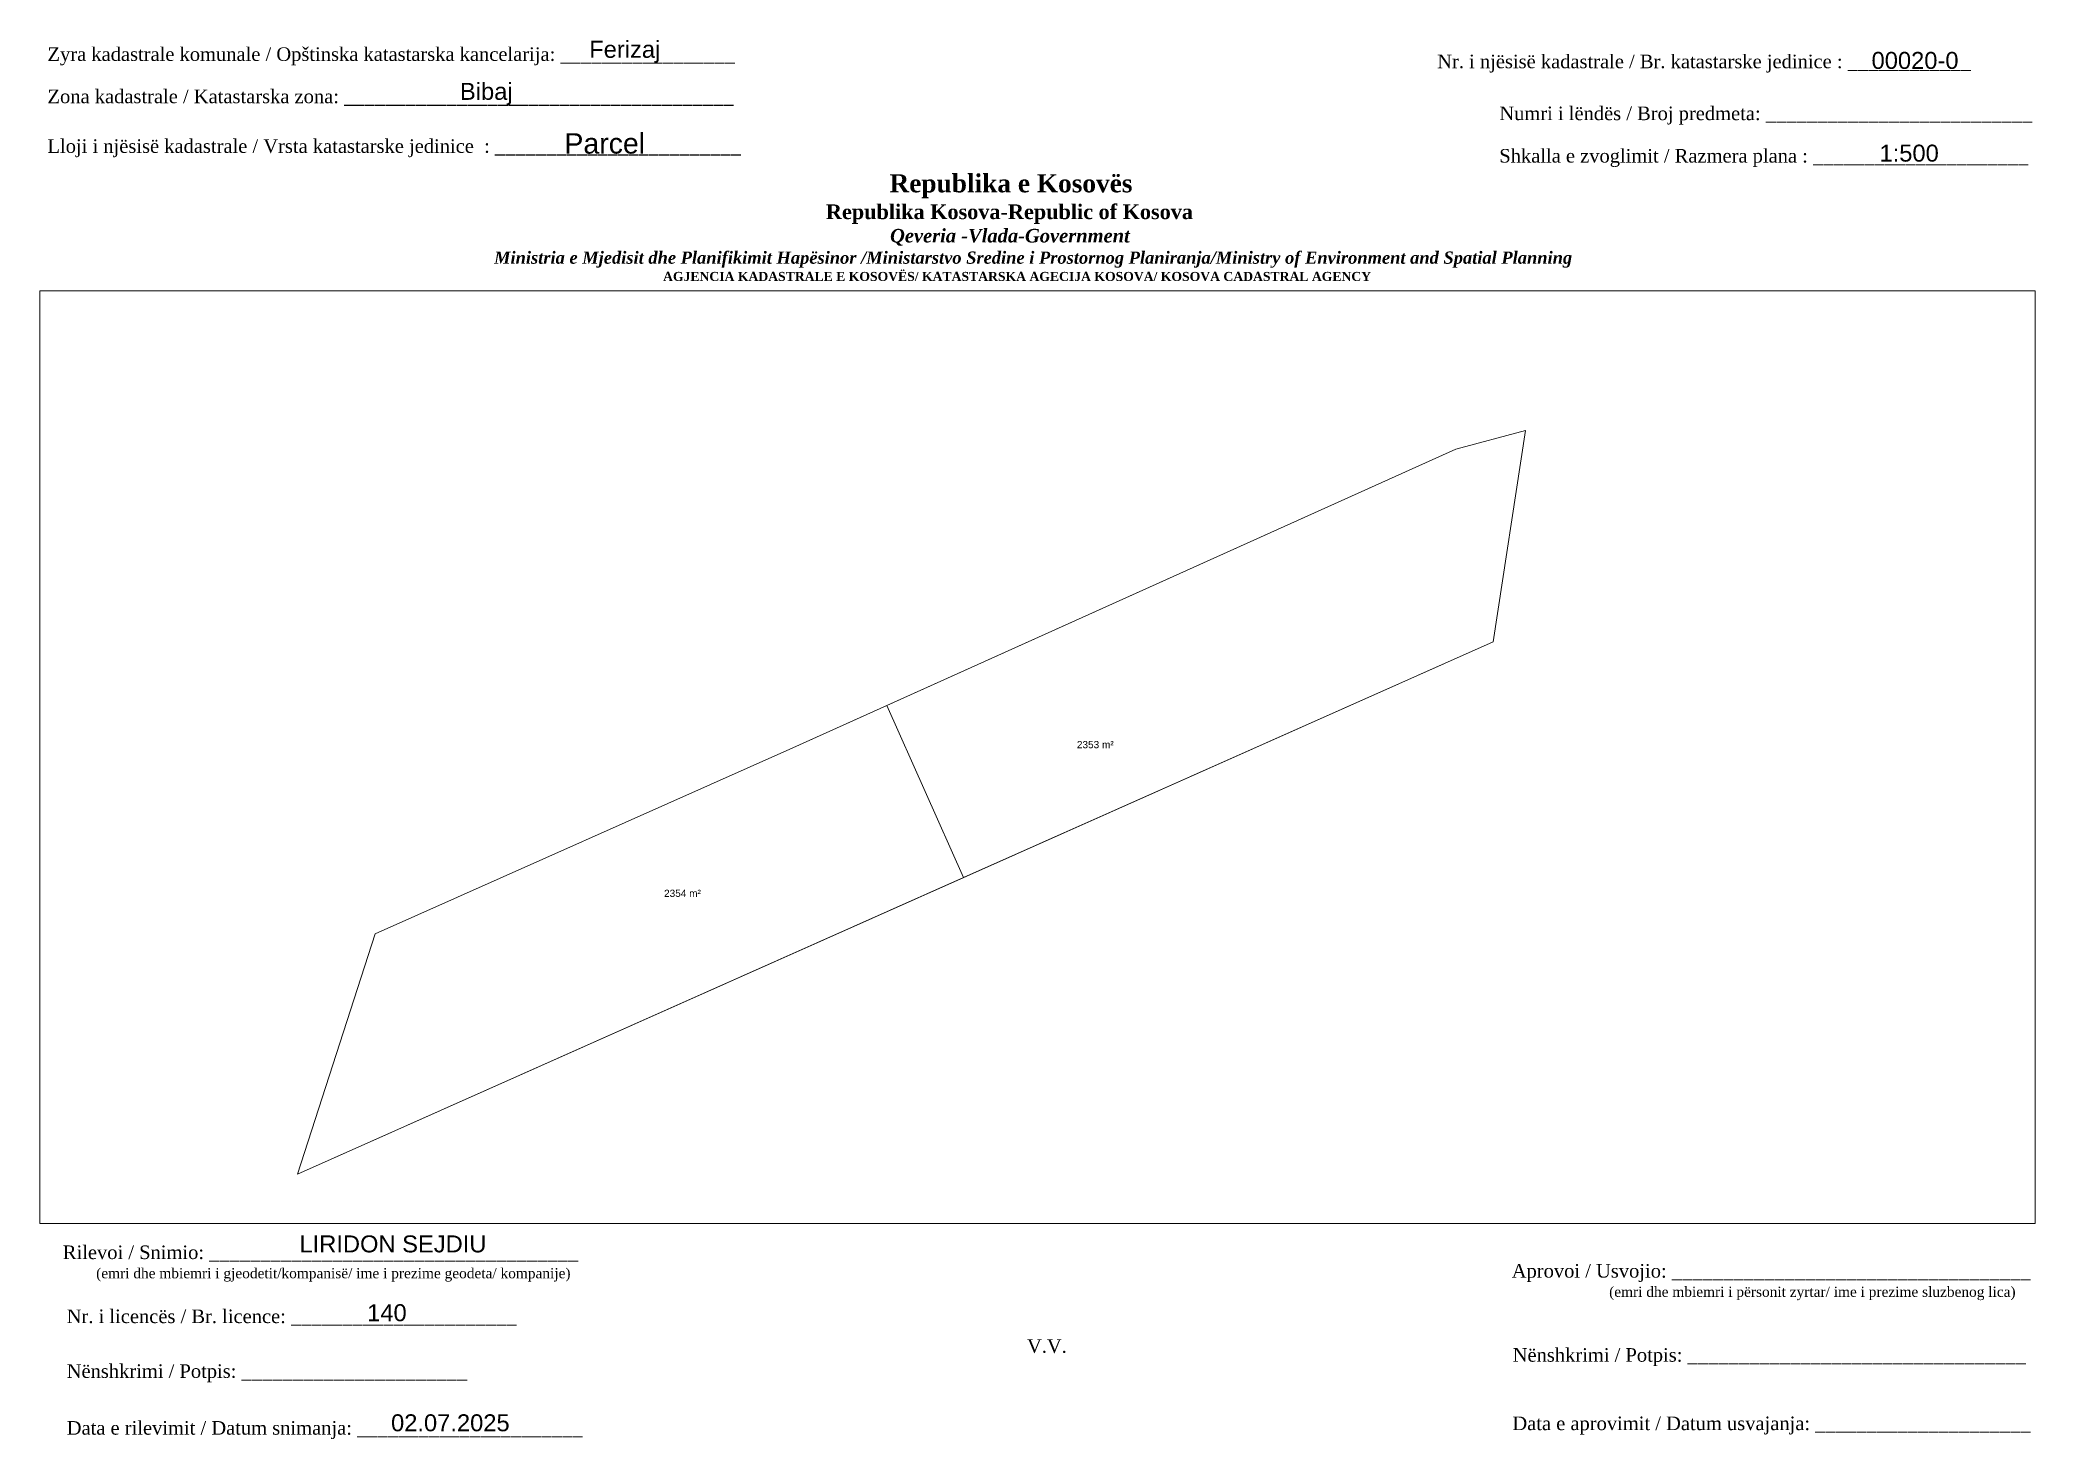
# Paper-space layout '20' of a CAD drawing. Header units: metres, sheet in millimetres. Extents: x 1 to 295, y 2 to 208.
# The model-space entities are those that its viewports show. They can reach past a viewport. Long polylines and large blocks are cut down to what shows.
import ezdxf

# ---------------------------------------------------------------- set-up
doc = ezdxf.new("R2010")
doc.units = ezdxf.units.M
doc.layers.get('0').update_dxf_attribs({"lineweight": 0})
for name, color, linetype, lineweight in [('Korniza e jashtme', 7, 'Continuous', 0), ('Nr-Ri', 1, 'Continuous', 0), ('parc-net-v2', 1, 'Continuous', 0), ('Parcela Baze', 7, 'Continuous', 0), ('sip', 1, 'Continuous', 0)]:
    doc.layers.add(name, color=color, linetype=linetype, lineweight=lineweight)
doc.styles.get("Standard").update_dxf_attribs({"font": 'arial.ttf'})

msp = doc.modelspace()

# ---------------------------------------------------------------- linework, layer by layer
at = {"layer": 'parc-net-v2', "flags": 128}
msp.add_lwpolyline([(7517314.31, 4693278.85), (7517324.99, 4693254.88)], dxfattribs=at)
at = {"layer": 'Parcela Baze', "flags": 128}
msp.add_lwpolyline([(7517398.75, 4693287.73), (7517403.27, 4693317.13), (7517393.56, 4693314.56), (7517301.21, 4693272.95), (7517243.02, 4693247.06), (7517232.21, 4693213.55)], close=True, dxfattribs=at)
at = {"layer": 'sip', "flags": 128}
for points in [[(7517398.75, 4693287.73), (7517403.27, 4693317.13), (7517393.56, 4693314.56), (7517314.31, 4693278.85), (7517324.99, 4693254.88)], [(7517314.31, 4693278.85), (7517301.21, 4693272.95), (7517243.02, 4693247.06), (7517232.21, 4693213.55), (7517324.99, 4693254.88)]]:
    msp.add_lwpolyline(points, close=True, dxfattribs=at)

# ---------------------------------------------------------------- texts
at = {"layer": 'Nr-Ri', "char_height": 1, "width": 5.1248, "attachment_point": 1}
for s, insert in [('2353 m²', (7517340.77, 4693273.9)), ('2354 m²', (7517283.27, 4693253.19))]:
    msp.add_mtext(s, dxfattribs=dict(at, insert=insert))

psp = doc.layouts.new('20')

# ---------------------------------------------------------------- texts
for s, p in [('00020-0', (270.76, 203.75)), ('Bibaj', (62.76, 199.19)), ('1:500', (271.93, 190.09)), ('02.07.2025', (52.61, 3.02))]:
    psp.add_text(s, height=2.5).set_placement(p)
for s, insert, char_height, width, attachment_point in [('{\\fTimes New Roman|b0|i0|c0|p18;Zyra kadastrale komunale / Opštinska katastarska kancelarija: _________________}', (1.99, 206.93), 2, 100.6873, 1), ('Ferizaj', (87.05, 206.26), 2.5, 9.9735, 5), ('{\\fTimes New Roman|b0|i0|c0|p18;Nr. i njësisë kadastrale / Br. katastarske jedinice : ____________}', (206.76, 205.85), 2, 79.9484, 1), ('{\\fTimes New Roman|b0|i0|c0|p18;Zona kadastrale / Katastarska zona: ______________________________________}', (1.99, 200.7), 2, 100.6873, 1), ('{\\fTimes New Roman|b0|i0|c0|p18;Numri i lëndës / Broj predmeta: __________________________}', (215.91, 198.2), 2, 79.9484, 1), ('{\\fArial|b0|i0|c0|p34;Parcel}', (84.1, 192.75), 3, 11.2939, 5), ('{\\fTimes New Roman|b0|i0|c0|p18;Lloji i njësisë kadastrale / Vrsta katastarske jedinice  : ________________________}', (1.99, 193.38), 2, 100.6873, 1), ('{\\fTimes New Roman|b0|i0|c0|p18;Shkalla e zvoglimit / Razmera plana : _____________________}', (215.91, 191.95), 2, 79.9484, 1), ('\\pi77.297;{\\fBook Antiqua|b1|i0|c0|p18;\\H1.333x;Republika e Kosovës\\fTimes New Roman|b1|i0|c0|p18;\\P\\pi67.927;\\fBook Antiqua|b1|i0|c0|p18;\\H0.8125x;Republika Kosova-Republic of Kosova\\fTimes New Roman|b1|i0|c0|p18;\\P\\pi77.378;\\fBook Antiqua|b1|i1|c0|p18;\\H0.9233x;Qeveria -Vlada-Government \\P\\pi13.032,l6,t23.033;\\fTimes New Roman|b1|i1|c0|p18;\\H0.9x;Ministria e Mjedisit dhe Planifikimit Hapësinor /Ministarstvo Sredine i Prostornog Planiranja/Ministry of Environment and Spatial Planning\\P\\pi43.931,l0,tz;\\fBook Antiqua|b1|i0|c0|p18;\\H0.7406x;AGJENCIA KADASTRALE E KOSOVËS/ KATASTARSKA AGECIJA KOSOVA/ KOSOVA CADASTRAL AGENCY}', (48.76, 188.23), 2, 191.8237, 1), ('{\\fTimes New Roman|b0|i0|c0|p18;Rilevoi / Snimio: ____________________________________\\P     \\H0.75x;(emri dhe mbiemri i gjeodetit/kompanisë/ ime i prezime geodeta/ kompanije)}', (42.22, 27.73), 2, 74.7958, 5), ('LIRIDON SEJDIU', (52.89, 30.61), 2.5, 27.1816, 5), ('{\\fTimes New Roman|b0|i0|c0|p18; Aprovoi / Usvojio: ___________________________________\\P                    \\H0.75x;(emri dhe mbiemri i përsonit zyrtar/ ime i prezime sluzbenog lica)}', (216.99, 27.66), 2, 83.344, 1), ('{\\fTimes New Roman|b0|i0|c0|p18;Nr. i licencës / Br. licence: ______________________\\P                                }', (4.82, 20.96), 2, 83.344, 1), ('140', (52, 20.47), 2.5, 5.3971, 5), ('{\\fTimes New Roman|b0|i0|c0|p18;V.V.                                 }', (149.25, 15.55), 2, 5.7076, 5), ('{\\fTimes New Roman|b0|i0|c0|p18; Nënshkrimi / Potpis: _________________________________}', (217.13, 15.27), 2, 83.344, 1), ('{\\fTimes New Roman|b0|i0|c0|p18;Nënshkrimi / Potpis: ______________________\\P                                 }', (4.82, 12.89), 2, 83.344, 1), ('{\\fTimes New Roman|b0|i0|c0|p18;Data e rilevimit / Datum snimanja: ______________________\\P                                 }', (4.82, 4.52), 2, 83.344, 1), ('{\\fTimes New Roman|b0|i0|c0|p18; Data e aprovimit / Datum usvajanja: _____________________}', (217.08, 5.19), 2, 83.344, 1)]:
    psp.add_mtext(s, dxfattribs=dict(insert=insert, char_height=char_height, width=width, attachment_point=attachment_point))

# ---------------------------------------------------------------- viewports
at = {"layer": 'Korniza e jashtme', "view_target_point": (370776.43, 310629.57)}
psp.add_viewport(center=(147.86, 102.33), size=(293.99, 137.4241), view_center_point=(7146558.85, 4382642.07), view_height=129.9062, dxfattribs=at)

doc.saveas('drawing.dxf')
